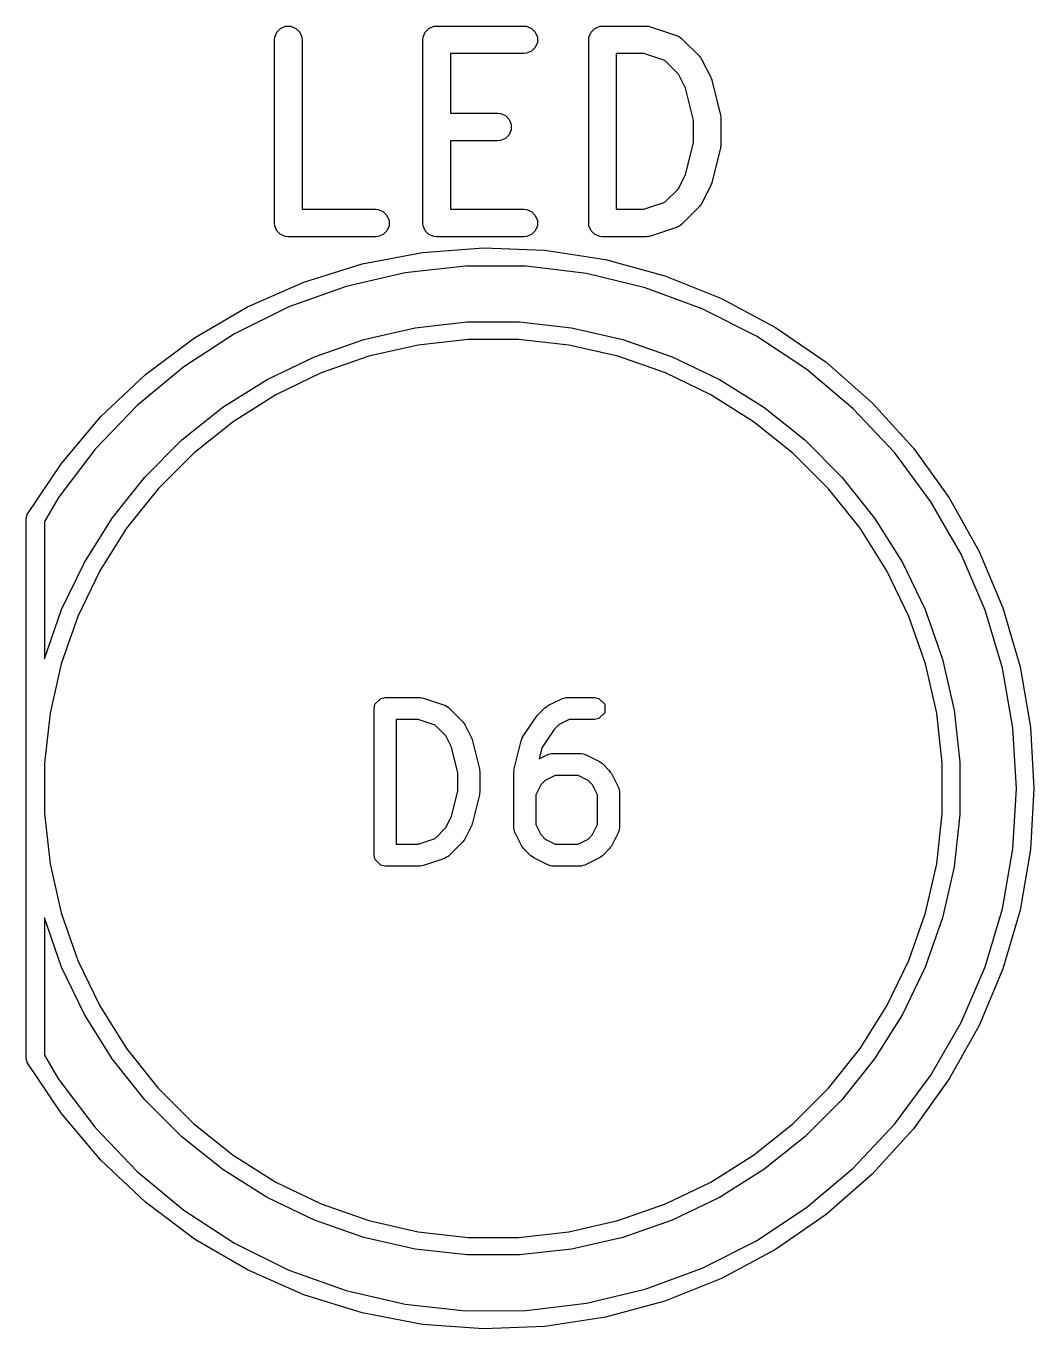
# Model space of a CAD drawing. Header units: millimetres. Extents: x 129 to 276, y -185 to -58.
# Drawn here: x 239.22 to 244.72, y -71.7 to -64.59 of the extents above; entities that cross this region are included whole.
import ezdxf

# ---------------------------------------------------------------- set-up
doc = ezdxf.new("R2010")
doc.units = ezdxf.units.MM
doc.layers.add('F.Fab', color=9, linetype='CONTINUOUS', true_color=0xafafaf)

msp = doc.modelspace()

# ---------------------------------------------------------------- linework, layer by layer
at = {"layer": 'F.Fab', "linetype": 'CONTINUOUS'}
for p, q in [((240.577393, -64.650187), (240.588592, -64.623151)), ((240.588592, -64.623151), (240.609284, -64.602459)), ((240.609284, -64.602459), (240.63632, -64.59126)), ((240.63632, -64.59126), (240.665584, -64.59126)), ((240.665584, -64.59126), (240.69262, -64.602459)), ((240.69262, -64.602459), (240.713312, -64.623151)), ((240.713312, -64.623151), (240.724511, -64.650187)), ((241.386917, -64.650187), (241.398116, -64.623151)), ((241.398116, -64.623151), (241.418808, -64.602459)), ((241.418808, -64.602459), (241.445844, -64.59126)), ((241.445844, -64.59126), (241.460476, -64.589819)), ((241.460476, -64.589819), (241.936666, -64.589819)), ((241.936666, -64.589819), (241.951298, -64.59126)), ((241.951298, -64.59126), (241.978334, -64.602459)), ((241.978334, -64.602459), (241.999026, -64.623151)), ((241.999026, -64.623151), (242.010225, -64.650187)), ((242.291679, -64.650187), (242.302878, -64.623151)), ((242.302878, -64.623151), (242.32357, -64.602459)), ((242.32357, -64.602459), (242.350606, -64.59126)), ((242.350606, -64.59126), (242.365238, -64.589819)), ((242.365238, -64.589819), (242.603333, -64.589819)), ((242.603333, -64.589819), (242.610738, -64.590548)), ((242.610738, -64.590548), (242.612713, -64.590408)), ((242.612713, -64.590408), (242.61531, -64.590998)), ((242.61531, -64.590998), (242.617965, -64.59126)), ((242.617965, -64.59126), (242.619796, -64.592018)), ((242.619796, -64.592018), (242.62705, -64.593668)), ((242.62705, -64.593668), (242.769907, -64.641287)), ((240.575952, -64.664819), (240.577393, -64.650187)), ((240.575952, -65.664819), (240.575952, -64.664819)), ((240.724511, -64.650187), (240.725952, -64.664819)), ((240.725952, -64.664819), (240.725952, -65.589819)), ((241.385476, -64.664819), (241.386917, -64.650187)), ((241.385476, -65.664819), (241.385476, -64.664819)), ((242.010225, -64.679451), (241.999026, -64.706487)), ((242.010225, -64.650187), (242.010225, -64.679451)), ((242.290238, -64.664819), (242.291679, -64.650187)), ((242.290238, -65.664819), (242.290238, -64.664819)), ((242.769907, -64.641287), (242.783332, -64.647281)), ((242.783332, -64.647281), (242.785367, -64.649046)), ((242.785367, -64.649046), (242.787858, -64.650078)), ((242.787858, -64.650078), (242.799223, -64.659405)), ((242.799223, -64.659405), (242.894461, -64.754643)), ((241.936666, -64.739819), (241.535476, -64.739819)), ((241.535476, -64.739819), (241.535476, -65.066009)), ((241.951298, -64.738378), (241.936666, -64.739819)), ((241.978334, -64.727179), (241.951298, -64.738378)), ((241.999026, -64.706487), (241.978334, -64.727179)), ((242.591163, -64.739819), (242.440238, -64.739819)), ((242.440238, -64.739819), (242.440238, -65.589819)), ((242.705676, -64.77799), (242.591163, -64.739819)), ((242.894461, -64.754643), (242.899181, -64.760393)), ((242.899181, -64.760393), (242.900678, -64.761692)), ((242.900678, -64.761692), (242.902097, -64.763946)), ((242.902097, -64.763946), (242.903789, -64.766008)), ((242.903789, -64.766008), (242.904547, -64.76784)), ((242.904547, -64.76784), (242.90851, -64.774135)), ((242.779789, -64.852103), (242.705676, -64.77799)), ((242.90851, -64.774135), (242.956129, -64.869373)), ((242.818282, -64.92909), (242.779789, -64.852103)), ((242.956129, -64.869373), (242.956538, -64.870442)), ((242.956538, -64.870442), (242.956861, -64.870878)), ((242.956861, -64.870878), (242.959053, -64.877014)), ((242.959053, -64.877014), (242.961384, -64.883104)), ((242.961384, -64.883104), (242.961422, -64.883644)), ((242.961422, -64.883644), (242.961808, -64.884724)), ((242.961808, -64.884724), (243.009427, -65.0752)), ((242.861666, -65.102624), (242.818282, -64.92909)), ((241.535476, -65.066009), (241.793809, -65.066009)), ((241.793809, -65.066009), (241.808441, -65.06745)), ((241.808441, -65.06745), (241.835477, -65.078649)), ((241.835477, -65.078649), (241.856169, -65.099341)), ((241.856169, -65.099341), (241.867368, -65.126377)), ((242.861666, -65.227013), (242.861666, -65.102624)), ((243.009427, -65.0752), (243.009802, -65.077736)), ((243.009802, -65.077736), (243.010225, -65.078758)), ((243.010225, -65.078758), (243.010767, -65.08427)), ((243.010767, -65.08427), (243.011577, -65.089744)), ((243.011577, -65.089744), (243.011414, -65.090836)), ((243.011414, -65.090836), (243.011666, -65.09339)), ((243.011666, -65.09339), (243.011666, -65.236247)), ((241.856169, -65.182677), (241.835477, -65.203369)), ((241.867368, -65.155641), (241.856169, -65.182677)), ((241.867368, -65.126377), (241.867368, -65.155641)), ((241.793809, -65.216009), (241.535476, -65.216009)), ((241.535476, -65.216009), (241.535476, -65.589819)), ((241.808441, -65.214568), (241.793809, -65.216009)), ((241.835477, -65.203369), (241.808441, -65.214568)), ((242.818282, -65.400547), (242.861666, -65.227013)), ((243.009427, -65.254437), (242.961808, -65.444913)), ((243.009802, -65.2519), (243.009427, -65.254437)), ((243.010225, -65.250879), (243.009802, -65.2519)), ((243.010767, -65.245366), (243.010225, -65.250879)), ((243.011577, -65.239893), (243.010767, -65.245366)), ((243.011666, -65.236247), (243.011414, -65.2388)), ((243.011414, -65.2388), (243.011577, -65.239893)), ((242.779788, -65.477534), (242.818282, -65.400547)), ((242.705676, -65.551647), (242.779788, -65.477534)), ((242.956129, -65.460264), (242.90851, -65.555502)), ((242.956538, -65.459194), (242.956129, -65.460264)), ((242.956861, -65.458759), (242.956538, -65.459194)), ((242.959053, -65.452622), (242.956861, -65.458759)), ((242.961384, -65.446533), (242.959053, -65.452622)), ((242.961422, -65.445992), (242.961384, -65.446533)), ((242.961808, -65.444913), (242.961422, -65.445992)), ((240.725952, -65.589819), (241.127142, -65.589819)), ((241.127142, -65.589819), (241.141774, -65.59126)), ((241.141774, -65.59126), (241.16881, -65.602459)), ((241.16881, -65.602459), (241.189502, -65.623151)), ((241.535476, -65.589819), (241.936666, -65.589819)), ((241.936666, -65.589819), (241.951298, -65.59126)), ((241.951298, -65.59126), (241.978334, -65.602459)), ((241.978334, -65.602459), (241.999026, -65.623151)), ((242.440238, -65.589819), (242.591163, -65.589819)), ((242.591163, -65.589819), (242.705676, -65.551647)), ((242.894462, -65.574993), (242.799223, -65.670233)), ((242.899179, -65.569244), (242.894462, -65.574993)), ((242.900678, -65.567945), (242.899179, -65.569244)), ((242.902099, -65.565686), (242.900678, -65.567945)), ((242.903789, -65.563628), (242.902099, -65.565686)), ((242.904546, -65.561798), (242.903789, -65.563628)), ((242.90851, -65.555502), (242.904546, -65.561798)), ((240.577393, -65.679451), (240.575952, -65.664819)), ((240.588592, -65.706487), (240.577393, -65.679451)), ((241.189502, -65.623151), (241.200701, -65.650187)), ((241.200701, -65.679451), (241.189502, -65.706487)), ((241.200701, -65.650187), (241.200701, -65.679451)), ((241.386917, -65.679451), (241.385476, -65.664819)), ((241.398116, -65.706487), (241.386917, -65.679451)), ((241.999026, -65.623151), (242.010225, -65.650187)), ((242.010225, -65.679451), (241.999026, -65.706487)), ((242.010225, -65.650187), (242.010225, -65.679451)), ((242.291679, -65.679451), (242.290238, -65.664819)), ((242.302878, -65.706487), (242.291679, -65.679451)), ((242.769907, -65.688351), (242.62705, -65.73597)), ((242.783332, -65.682357), (242.769907, -65.688351)), ((242.785367, -65.680591), (242.783332, -65.682357)), ((242.787858, -65.67956), (242.785367, -65.680591)), ((242.799223, -65.670233), (242.787858, -65.67956)), ((240.609284, -65.727179), (240.588592, -65.706487)), ((240.63632, -65.738378), (240.609284, -65.727179)), ((240.650952, -65.739819), (240.63632, -65.738378)), ((241.127142, -65.739819), (240.650952, -65.739819)), ((241.141774, -65.738378), (241.127142, -65.739819)), ((241.16881, -65.727179), (241.141774, -65.738378)), ((241.189502, -65.706487), (241.16881, -65.727179)), ((241.418808, -65.727179), (241.398116, -65.706487)), ((241.445844, -65.738378), (241.418808, -65.727179)), ((241.460476, -65.739819), (241.445844, -65.738378)), ((241.936666, -65.739819), (241.460476, -65.739819)), ((241.951298, -65.738378), (241.936666, -65.739819)), ((241.978334, -65.727179), (241.951298, -65.738378)), ((241.999026, -65.706487), (241.978334, -65.727179)), ((242.32357, -65.727179), (242.302878, -65.706487)), ((242.350606, -65.738378), (242.32357, -65.727179)), ((242.365238, -65.739819), (242.350606, -65.738378)), ((242.603333, -65.739819), (242.365238, -65.739819)), ((242.610738, -65.739089), (242.603333, -65.739819)), ((242.612713, -65.73923), (242.610738, -65.739089)), ((242.61531, -65.738639), (242.612713, -65.73923)), ((242.617965, -65.738378), (242.61531, -65.738639)), ((242.619796, -65.737619), (242.617965, -65.738378)), ((242.62705, -65.73597), (242.619796, -65.737619)), ((241.054604, -65.888059), (241.383294, -65.825456)), ((241.383294, -65.825456), (241.716959, -65.800477)), ((241.716959, -65.800477), (242.051306, -65.813443)), ((242.051306, -65.813443), (242.382034, -65.864187)), ((240.735117, -65.98748), (241.054604, -65.888059)), ((241.617946, -65.899222), (241.289002, -65.935982)), ((241.948934, -65.900783), (241.617946, -65.899222)), ((242.277517, -65.940644), (241.948934, -65.900783)), ((242.382034, -65.864187), (242.704888, -65.952057)), ((241.289002, -65.935982), (240.966523, -66.010569)), ((242.599277, -66.018269), (242.277517, -65.940644)), ((242.704888, -65.952057), (243.015716, -66.075922)), ((240.428945, -66.12244), (240.735117, -65.98748)), ((240.966523, -66.010569), (240.654846, -66.121981)), ((242.90989, -66.132615), (242.599277, -66.018269)), ((243.015716, -66.075922), (243.310517, -66.234189)), ((240.140024, -66.291204), (240.428945, -66.12244)), ((240.654846, -66.121981), (240.358158, -66.268719)), ((243.205181, -66.282144), (242.90989, -66.132615)), ((241.064069, -66.299661), (241.342859, -66.236029)), ((241.342859, -66.236029), (241.62702, -66.204012)), ((241.62702, -66.204012), (241.91298, -66.204012)), ((241.91298, -66.204012), (242.197141, -66.236029)), ((242.197141, -66.236029), (242.475931, -66.299661)), ((243.310517, -66.234189), (243.5855, -66.424821)), ((239.872073, -66.491599), (240.140024, -66.291204)), ((240.358158, -66.268719), (240.080449, -66.448811)), ((240.794157, -66.394107), (241.064069, -66.299661)), ((241.358963, -66.330811), (241.090684, -66.392043)), ((241.632411, -66.3), (241.358963, -66.330811)), ((241.907589, -66.3), (241.632411, -66.3)), ((242.181037, -66.330811), (241.907589, -66.3)), ((242.449316, -66.392043), (242.181037, -66.330811)), ((242.475931, -66.299661), (242.745843, -66.394107)), ((243.481179, -66.464848), (243.205181, -66.282144)), ((240.536517, -66.51818), (240.794157, -66.394107)), ((241.090684, -66.392043), (240.830948, -66.482929)), ((242.709052, -66.482929), (242.449316, -66.392043)), ((242.745843, -66.394107), (243.003483, -66.51818)), ((240.080449, -66.448811), (239.825452, -66.659836)), ((243.734175, -66.678268), (243.481179, -66.464848)), ((243.5855, -66.424821), (243.837127, -66.645366)), ((239.628538, -66.721049), (239.872073, -66.491599)), ((240.294388, -66.67032), (240.536517, -66.51818)), ((240.830948, -66.482929), (240.583022, -66.602324)), ((242.956978, -66.602324), (242.709052, -66.482929)), ((243.003483, -66.51818), (243.245612, -66.67032)), ((240.583022, -66.602324), (240.350022, -66.748728)), ((243.189978, -66.748728), (242.956978, -66.602324)), ((239.825452, -66.659836), (239.596593, -66.898958)), ((240.070816, -66.848612), (240.294388, -66.67032)), ((243.245612, -66.67032), (243.469184, -66.848612)), ((243.960768, -66.919538), (243.734175, -66.678268)), ((243.837127, -66.645366), (244.062161, -66.892986)), ((239.412553, -66.9766), (239.628538, -66.721049)), ((240.350022, -66.748728), (240.134879, -66.920299)), ((243.405121, -66.920299), (243.189978, -66.748728)), ((239.596593, -66.898958), (239.39695, -67.162962)), ((239.868612, -67.050816), (240.070816, -66.848612)), ((243.469184, -66.848612), (243.671388, -67.050816)), ((244.062161, -66.892986), (244.257706, -67.164497)), ((240.134879, -66.920299), (239.940299, -67.114879)), ((243.599701, -67.114879), (243.405121, -66.920299)), ((244.157912, -67.185414), (243.960768, -66.919538)), ((239.226897, -67.254966), (239.412553, -66.9766)), ((239.69032, -67.274388), (239.868612, -67.050816)), ((239.940299, -67.114879), (239.768728, -67.330022)), ((243.771272, -67.330022), (243.599701, -67.114879)), ((243.671388, -67.050816), (243.84968, -67.274388)), ((239.39695, -67.162962), (239.32, -67.293909)), ((244.322957, -67.47232), (244.157912, -67.185414)), ((244.257706, -67.164497), (244.421247, -67.456405)), ((239.226014, -67.258963), (239.226897, -67.254966)), ((239.22, -67.280306), (239.223806, -67.261172)), ((239.22, -70.219694), (239.22, -67.280306)), ((239.223806, -67.261172), (239.226014, -67.258963)), ((239.32, -67.293909), (239.32, -68.0431)), ((239.53818, -67.516517), (239.69032, -67.274388)), ((243.84968, -67.274388), (244.00182, -67.516517)), ((239.768728, -67.330022), (239.622324, -67.563022)), ((243.917676, -67.563022), (243.771272, -67.330022)), ((244.421247, -67.456405), (244.550681, -67.764955)), ((239.414107, -67.774157), (239.53818, -67.516517)), ((244.00182, -67.516517), (244.125893, -67.774157)), ((244.453684, -67.776402), (244.322957, -67.47232)), ((239.622324, -67.563022), (239.502929, -67.810948)), ((244.037071, -67.810948), (243.917676, -67.563022)), ((239.32, -68.0431), (239.414107, -67.774157)), ((239.502929, -67.810948), (239.412043, -68.070684)), ((244.127957, -68.070684), (244.037071, -67.810948)), ((244.125893, -67.774157), (244.220339, -68.044069)), ((244.548337, -68.093572), (244.453684, -67.776402)), ((244.550681, -67.764955), (244.644342, -68.086178)), ((239.412043, -68.070684), (239.350811, -68.338963)), ((244.189189, -68.338963), (244.127957, -68.070684)), ((244.220339, -68.044069), (244.283971, -68.322859)), ((244.605642, -68.419565), (244.548337, -68.093572)), ((244.644342, -68.086178), (244.701024, -68.41594)), ((241.119524, -68.313855), (241.124091, -68.290894)), ((241.119524, -69.113855), (241.119524, -68.313855)), ((241.124091, -68.290894), (241.156563, -68.258422)), ((241.156563, -68.258422), (241.179524, -68.253855)), ((241.179524, -68.253855), (241.37, -68.253855)), ((241.37, -68.253855), (241.379433, -68.255731)), ((241.379433, -68.255731), (241.388974, -68.256934)), ((241.388974, -68.256934), (241.50326, -68.295029)), ((241.50326, -68.295029), (241.50587, -68.296517)), ((241.50587, -68.296517), (241.507247, -68.296517)), ((241.507247, -68.296517), (241.515236, -68.301855)), ((241.515236, -68.301855), (241.523598, -68.306622)), ((241.523598, -68.306622), (241.524214, -68.307855)), ((241.524214, -68.307855), (241.526712, -68.309524)), ((241.526712, -68.309524), (241.602902, -68.385714)), ((242.013288, -68.347619), (242.051382, -68.309524)), ((242.051382, -68.309524), (242.059376, -68.304181)), ((242.059376, -68.304181), (242.066976, -68.298284)), ((242.066976, -68.298284), (242.143168, -68.260189)), ((242.143168, -68.260189), (242.146065, -68.259395)), ((242.146065, -68.259395), (242.147039, -68.258422)), ((242.147039, -68.258422), (242.156473, -68.256545)), ((242.156473, -68.256545), (242.165747, -68.254006)), ((242.165747, -68.254006), (242.167052, -68.254441)), ((242.167052, -68.254441), (242.17, -68.253855)), ((242.17, -68.253855), (242.322381, -68.253855)), ((242.322381, -68.253855), (242.345342, -68.258422)), ((242.345342, -68.258422), (242.377814, -68.290894)), ((242.377814, -68.290894), (242.377814, -68.336816)), ((244.283971, -68.322859), (244.315988, -68.60702)), ((239.350811, -68.338963), (239.32, -68.612411)), ((241.360263, -68.373855), (241.239524, -68.373855)), ((241.239524, -68.373855), (241.239524, -69.053855)), ((241.451876, -68.404392), (241.360263, -68.373855)), ((241.602902, -68.385714), (241.608239, -68.393701)), ((241.608239, -68.393701), (241.614142, -68.401307)), ((241.929601, -68.471049), (242.005791, -68.356763)), ((242.005791, -68.356763), (242.009988, -68.352556)), ((242.009988, -68.352556), (242.013288, -68.347619)), ((242.184165, -68.373855), (242.129349, -68.401262)), ((242.322381, -68.373855), (242.184165, -68.373855)), ((242.345342, -68.369288), (242.322381, -68.373855)), ((242.377814, -68.336816), (242.345342, -68.369288)), ((244.22, -68.612411), (244.189189, -68.338963)), ((241.511162, -68.463678), (241.451876, -68.404392)), ((241.541961, -68.525276), (241.511162, -68.463678)), ((241.614142, -68.401307), (241.652237, -68.477499)), ((242.102342, -68.428268), (242.035212, -68.528964)), ((242.129349, -68.401262), (242.102342, -68.428268)), ((244.62483, -68.75), (244.605642, -68.419565)), ((244.701024, -68.41594), (244.72, -68.75)), ((241.576667, -68.664096), (241.541961, -68.525276)), ((241.652237, -68.477499), (241.653973, -68.483838)), ((241.653973, -68.483838), (241.656779, -68.489779)), ((241.656779, -68.489779), (241.694876, -68.64216)), ((241.88322, -68.64216), (241.921316, -68.489779)), ((241.921316, -68.489779), (241.925686, -68.480526)), ((241.925686, -68.480526), (241.929601, -68.471049)), ((242.035212, -68.528964), (242.020392, -68.588242)), ((242.020392, -68.588242), (242.066976, -68.564951)), ((242.066976, -68.564951), (242.069874, -68.564157)), ((242.069874, -68.564157), (242.070848, -68.563184)), ((242.070848, -68.563184), (242.08028, -68.561307)), ((242.08028, -68.561307), (242.089556, -68.558768)), ((242.089556, -68.558768), (242.090861, -68.559203)), ((242.090861, -68.559203), (242.093809, -68.558617)), ((242.093809, -68.558617), (242.24619, -68.558617)), ((242.24619, -68.558617), (242.249137, -68.559203)), ((242.249137, -68.559203), (242.250443, -68.558768)), ((242.250443, -68.558768), (242.259718, -68.561307)), ((242.259718, -68.561307), (242.269151, -68.563184)), ((242.269151, -68.563184), (242.270124, -68.564157)), ((242.270124, -68.564157), (242.273023, -68.564951)), ((242.273023, -68.564951), (242.349214, -68.603046)), ((242.349214, -68.603046), (242.356819, -68.608948)), ((244.315988, -68.60702), (244.315988, -68.89298)), ((239.32, -68.612411), (239.32, -68.887589)), ((241.576667, -68.763613), (241.576667, -68.664096)), ((241.694876, -68.64216), (241.695233, -68.649504)), ((241.695233, -68.649504), (241.696667, -68.656712)), ((241.696667, -68.656712), (241.696667, -68.770998)), ((241.881428, -68.656712), (241.882862, -68.6495)), ((241.881428, -68.961474), (241.881428, -68.656712)), ((241.882862, -68.6495), (241.88322, -68.64216)), ((242.107974, -68.678617), (242.053159, -68.706024)), ((242.232025, -68.678617), (242.107974, -68.678617)), ((242.28684, -68.706024), (242.232025, -68.678617)), ((242.356819, -68.608948), (242.364807, -68.614286)), ((242.364807, -68.614286), (242.402902, -68.65238)), ((242.402902, -68.65238), (242.408244, -68.660374)), ((242.408244, -68.660374), (242.414142, -68.667974)), ((242.414142, -68.667974), (242.452237, -68.744166)), ((244.22, -68.887589), (244.22, -68.612411)), ((242.028834, -68.730348), (242.001428, -68.785161)), ((242.053159, -68.706024), (242.028834, -68.730348)), ((242.311163, -68.730347), (242.28684, -68.706024)), ((242.338571, -68.785162), (242.311163, -68.730347)), ((242.452237, -68.744166), (242.45303, -68.747063)), ((242.45303, -68.747063), (242.454004, -68.748037)), ((242.454004, -68.748037), (242.45588, -68.757471)), ((244.605642, -69.080435), (244.62483, -68.75)), ((244.72, -68.75), (244.701024, -69.08406)), ((241.541961, -68.902432), (241.576667, -68.763613)), ((241.694876, -68.78555), (241.656779, -68.937931)), ((241.695233, -68.778205), (241.694876, -68.78555)), ((241.696667, -68.770998), (241.695233, -68.778205)), ((242.001428, -68.785161), (242.001428, -68.94731)), ((242.338571, -68.947309), (242.338571, -68.785162)), ((242.45588, -68.757471), (242.45842, -68.766745)), ((242.45842, -68.766745), (242.457984, -68.76805)), ((242.457984, -68.76805), (242.458571, -68.770998)), ((242.458571, -68.770998), (242.458571, -68.961474)), ((239.32, -68.887589), (239.350811, -69.161037)), ((244.189189, -69.161037), (244.22, -68.887589)), ((244.315988, -68.89298), (244.283971, -69.177141)), ((241.451874, -69.023318), (241.511163, -68.96403)), ((241.511163, -68.96403), (241.541961, -68.902432)), ((241.652237, -68.950212), (241.614142, -69.026402)), ((241.653973, -68.94387), (241.652237, -68.950212)), ((241.656779, -68.937931), (241.653973, -68.94387)), ((241.882014, -68.964421), (241.881428, -68.961474)), ((242.001428, -68.94731), (242.028834, -69.002122)), ((242.311163, -69.002123), (242.338571, -68.947309)), ((242.458571, -68.961474), (242.457984, -68.964421)), ((241.360263, -69.053855), (241.451874, -69.023318)), ((241.608246, -69.033998), (241.602903, -69.041995)), ((241.614142, -69.026402), (241.608246, -69.033998)), ((241.881579, -68.965728), (241.882014, -68.964421)), ((241.884118, -68.974998), (241.881579, -68.965728)), ((241.885995, -68.984435), (241.884118, -68.974998)), ((241.886969, -68.985409), (241.885995, -68.984435)), ((241.887763, -68.988307), (241.886969, -68.985409)), ((241.925858, -69.064497), (241.887763, -68.988307)), ((242.028834, -69.002122), (242.05316, -69.026448)), ((242.05316, -69.026448), (242.107974, -69.053855)), ((242.232025, -69.053855), (242.286838, -69.026448)), ((242.286838, -69.026448), (242.311163, -69.002123)), ((242.452237, -68.988307), (242.414142, -69.064497)), ((242.45303, -68.985408), (242.452237, -68.988307)), ((242.454004, -68.984435), (242.45303, -68.985408)), ((242.45588, -68.975002), (242.454004, -68.984435)), ((242.45842, -68.965727), (242.45588, -68.975002)), ((242.457984, -68.964421), (242.45842, -68.965727)), ((241.239524, -69.053855), (241.360263, -69.053855)), ((241.602903, -69.041995), (241.526713, -69.118186)), ((241.931755, -69.072095), (241.925858, -69.064497)), ((241.937097, -69.08009), (241.931755, -69.072095)), ((241.975192, -69.118186), (241.937097, -69.08009)), ((242.107974, -69.053855), (242.232025, -69.053855)), ((242.402903, -69.08009), (242.364808, -69.118186)), ((242.408246, -69.072093), (242.402903, -69.08009)), ((242.414142, -69.064497), (242.408246, -69.072093)), ((244.548337, -69.406428), (244.605642, -69.080435)), ((244.701024, -69.08406), (244.644342, -69.413822)), ((239.350811, -69.161037), (239.412043, -69.429316)), ((241.124091, -69.136816), (241.119524, -69.113855)), ((241.156563, -69.169288), (241.124091, -69.136816)), ((241.179524, -69.173855), (241.156563, -69.169288)), ((241.37, -69.173855), (241.179524, -69.173855)), ((241.379433, -69.171978), (241.37, -69.173855)), ((241.388974, -69.170776), (241.379433, -69.171978)), ((241.50326, -69.132681), (241.388974, -69.170776)), ((241.50587, -69.131193), (241.50326, -69.132681)), ((241.507248, -69.131193), (241.50587, -69.131193)), ((241.515243, -69.12585), (241.507248, -69.131193)), ((241.523598, -69.121088), (241.515243, -69.12585)), ((241.524214, -69.119855), (241.523598, -69.121088)), ((241.526713, -69.118186), (241.524214, -69.119855)), ((241.98319, -69.12353), (241.975192, -69.118186)), ((241.990786, -69.129426), (241.98319, -69.12353)), ((242.066976, -69.167521), (241.990786, -69.129426)), ((242.069874, -69.168314), (242.066976, -69.167521)), ((242.070848, -69.169288), (242.069874, -69.168314)), ((242.08028, -69.171164), (242.070848, -69.169288)), ((242.089556, -69.173704), (242.08028, -69.171164)), ((242.090861, -69.173268), (242.089556, -69.173704)), ((242.093809, -69.173855), (242.090861, -69.173268)), ((242.24619, -69.173855), (242.093809, -69.173855)), ((242.249137, -69.173268), (242.24619, -69.173855)), ((242.250443, -69.173704), (242.249137, -69.173268)), ((242.259718, -69.171164), (242.250443, -69.173704)), ((242.269151, -69.169288), (242.259718, -69.171164)), ((242.270124, -69.168314), (242.269151, -69.169288)), ((242.273023, -69.167521), (242.270124, -69.168314)), ((242.349214, -69.129426), (242.273023, -69.167521)), ((242.356813, -69.123528), (242.349214, -69.129426)), ((242.364808, -69.118186), (242.356813, -69.123528)), ((244.127957, -69.429316), (244.189189, -69.161037)), ((244.283971, -69.177141), (244.220339, -69.455931)), ((239.414107, -69.725843), (239.32, -69.456899)), ((239.32, -69.456899), (239.32, -70.20609)), ((239.412043, -69.429316), (239.502929, -69.689052)), ((244.037071, -69.689052), (244.127957, -69.429316)), ((244.220339, -69.455931), (244.125893, -69.725843)), ((244.453684, -69.723598), (244.548337, -69.406428)), ((244.644342, -69.413822), (244.550681, -69.735045)), ((239.53818, -69.983483), (239.414107, -69.725843)), ((239.502929, -69.689052), (239.622324, -69.936978)), ((243.917676, -69.936978), (244.037071, -69.689052)), ((244.125893, -69.725843), (244.00182, -69.983483)), ((244.322957, -70.02768), (244.453684, -69.723598)), ((244.550681, -69.735045), (244.421247, -70.043595)), ((239.622324, -69.936978), (239.768728, -70.169978)), ((243.771272, -70.169978), (243.917676, -69.936978)), ((239.69032, -70.225612), (239.53818, -69.983483)), ((244.00182, -69.983483), (243.84968, -70.225612)), ((244.157912, -70.314586), (244.322957, -70.02768)), ((244.421247, -70.043595), (244.257706, -70.335503)), ((239.768728, -70.169978), (239.940299, -70.385121)), ((243.599701, -70.385121), (243.771272, -70.169978)), ((239.223806, -70.238828), (239.22, -70.219694)), ((239.226014, -70.241036), (239.223806, -70.238828)), ((239.226897, -70.245034), (239.226014, -70.241036)), ((239.32, -70.20609), (239.39695, -70.337038)), ((239.868612, -70.449184), (239.69032, -70.225612)), ((243.84968, -70.225612), (243.671388, -70.449184)), ((239.412553, -70.5234), (239.226897, -70.245034)), ((243.960768, -70.580462), (244.157912, -70.314586)), ((239.39695, -70.337038), (239.596593, -70.601042)), ((239.940299, -70.385121), (240.134879, -70.579701)), ((243.405121, -70.579701), (243.599701, -70.385121)), ((244.257706, -70.335503), (244.062161, -70.607014)), ((240.070816, -70.651388), (239.868612, -70.449184)), ((243.671388, -70.449184), (243.469184, -70.651388)), ((239.628538, -70.778951), (239.412553, -70.5234)), ((240.134879, -70.579701), (240.350022, -70.751272)), ((243.189978, -70.751272), (243.405121, -70.579701)), ((243.734175, -70.821732), (243.960768, -70.580462)), ((239.596593, -70.601042), (239.825452, -70.840164)), ((240.294388, -70.82968), (240.070816, -70.651388)), ((243.469184, -70.651388), (243.245612, -70.82968)), ((244.062161, -70.607014), (243.837127, -70.854634)), ((239.872073, -71.008401), (239.628538, -70.778951)), ((240.350022, -70.751272), (240.583022, -70.897676)), ((242.956978, -70.897676), (243.189978, -70.751272)), ((239.825452, -70.840164), (240.080449, -71.051189)), ((240.536517, -70.98182), (240.294388, -70.82968)), ((243.245612, -70.82968), (243.003483, -70.98182)), ((243.481179, -71.035152), (243.734175, -70.821732)), ((243.837127, -70.854634), (243.5855, -71.075179)), ((240.583022, -70.897676), (240.830948, -71.017071)), ((242.709052, -71.017071), (242.956978, -70.897676)), ((240.140024, -71.208796), (239.872073, -71.008401)), ((240.794157, -71.105893), (240.536517, -70.98182)), ((240.830948, -71.017071), (241.090684, -71.107957)), ((242.449316, -71.107957), (242.709052, -71.017071)), ((243.003483, -70.98182), (242.745843, -71.105893)), ((240.080449, -71.051189), (240.358158, -71.231281)), ((243.205181, -71.217856), (243.481179, -71.035152)), ((243.5855, -71.075179), (243.310517, -71.265811)), ((241.064069, -71.200339), (240.794157, -71.105893)), ((241.090684, -71.107957), (241.358963, -71.169189)), ((242.181037, -71.169189), (242.449316, -71.107957)), ((242.745843, -71.105893), (242.475931, -71.200339)), ((240.428945, -71.37756), (240.140024, -71.208796)), ((240.358158, -71.231281), (240.654846, -71.378019)), ((241.342859, -71.263971), (241.064069, -71.200339)), ((241.358963, -71.169189), (241.632411, -71.2)), ((241.632411, -71.2), (241.907589, -71.2)), ((241.907589, -71.2), (242.181037, -71.169189)), ((242.475931, -71.200339), (242.197141, -71.263971)), ((242.90989, -71.367385), (243.205181, -71.217856)), ((241.62702, -71.295988), (241.342859, -71.263971)), ((241.91298, -71.295988), (241.62702, -71.295988)), ((242.197141, -71.263971), (241.91298, -71.295988)), ((243.310517, -71.265811), (243.015716, -71.424078)), ((240.735117, -71.51252), (240.428945, -71.37756)), ((240.654846, -71.378019), (240.966523, -71.489431)), ((242.599277, -71.481731), (242.90989, -71.367385)), ((243.015716, -71.424078), (242.704888, -71.547943)), ((241.054604, -71.611941), (240.735117, -71.51252)), ((240.966523, -71.489431), (241.289002, -71.564018)), ((242.277517, -71.559356), (242.599277, -71.481731)), ((241.289002, -71.564018), (241.617946, -71.600778)), ((241.948934, -71.599217), (242.277517, -71.559356)), ((242.704888, -71.547943), (242.382034, -71.635813)), ((241.383294, -71.674544), (241.054604, -71.611941)), ((241.617946, -71.600778), (241.948934, -71.599217)), ((242.382034, -71.635813), (242.051306, -71.686557)), ((241.716959, -71.699523), (241.383294, -71.674544)), ((242.051306, -71.686557), (241.716959, -71.699523))]:
    msp.add_line(p, q, dxfattribs=at)

doc.saveas('drawing.dxf')
